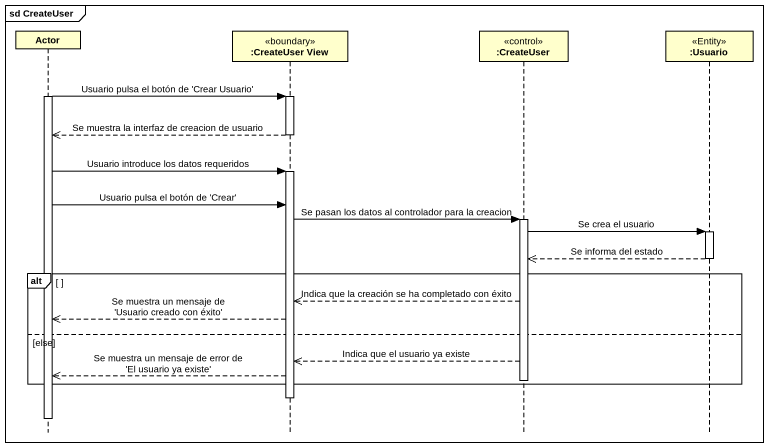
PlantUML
@startuml
mainframe sd CreateUser
hide footbox
participant "Actor" as Actor_
participant ":CreateUser View" as CreateUser_View <<boundary>>
participant ":CreateUser" as CreateUser <<control>>
participant ":Usuario" as Usuario <<Entity>>

activate Actor_
Actor_ -> CreateUser_View : Usuario pulsa el botón de 'Crear Usuario'
activate CreateUser_View
CreateUser_View -->> Actor_ : Se muestra la interfaz de creacion de usuario
deactivate CreateUser_View
Actor_ -> CreateUser_View : Usuario introduce los datos requeridos
activate CreateUser_View
Actor_ -> CreateUser_View : Usuario pulsa el botón de 'Crear'
CreateUser_View -> CreateUser : Se pasan los datos al controlador para la creacion
activate CreateUser
CreateUser -> Usuario : Se crea el usuario
activate Usuario
Usuario -->> CreateUser : Se informa del estado
deactivate Usuario
alt
  CreateUser -->> CreateUser_View : Indica que la creación se ha completado con éxito
  CreateUser_View -->> Actor_ : Se muestra un mensaje de 'Usuario creado con éxito'
else else
  CreateUser -->> CreateUser_View : Indica que el usuario ya existe
  CreateUser_View -->> Actor_ : Se muestra un mensaje de error de 'El usuario ya existe'
  deactivate CreateUser
end
deactivate CreateUser_View
deactivate Actor_
@enduml
